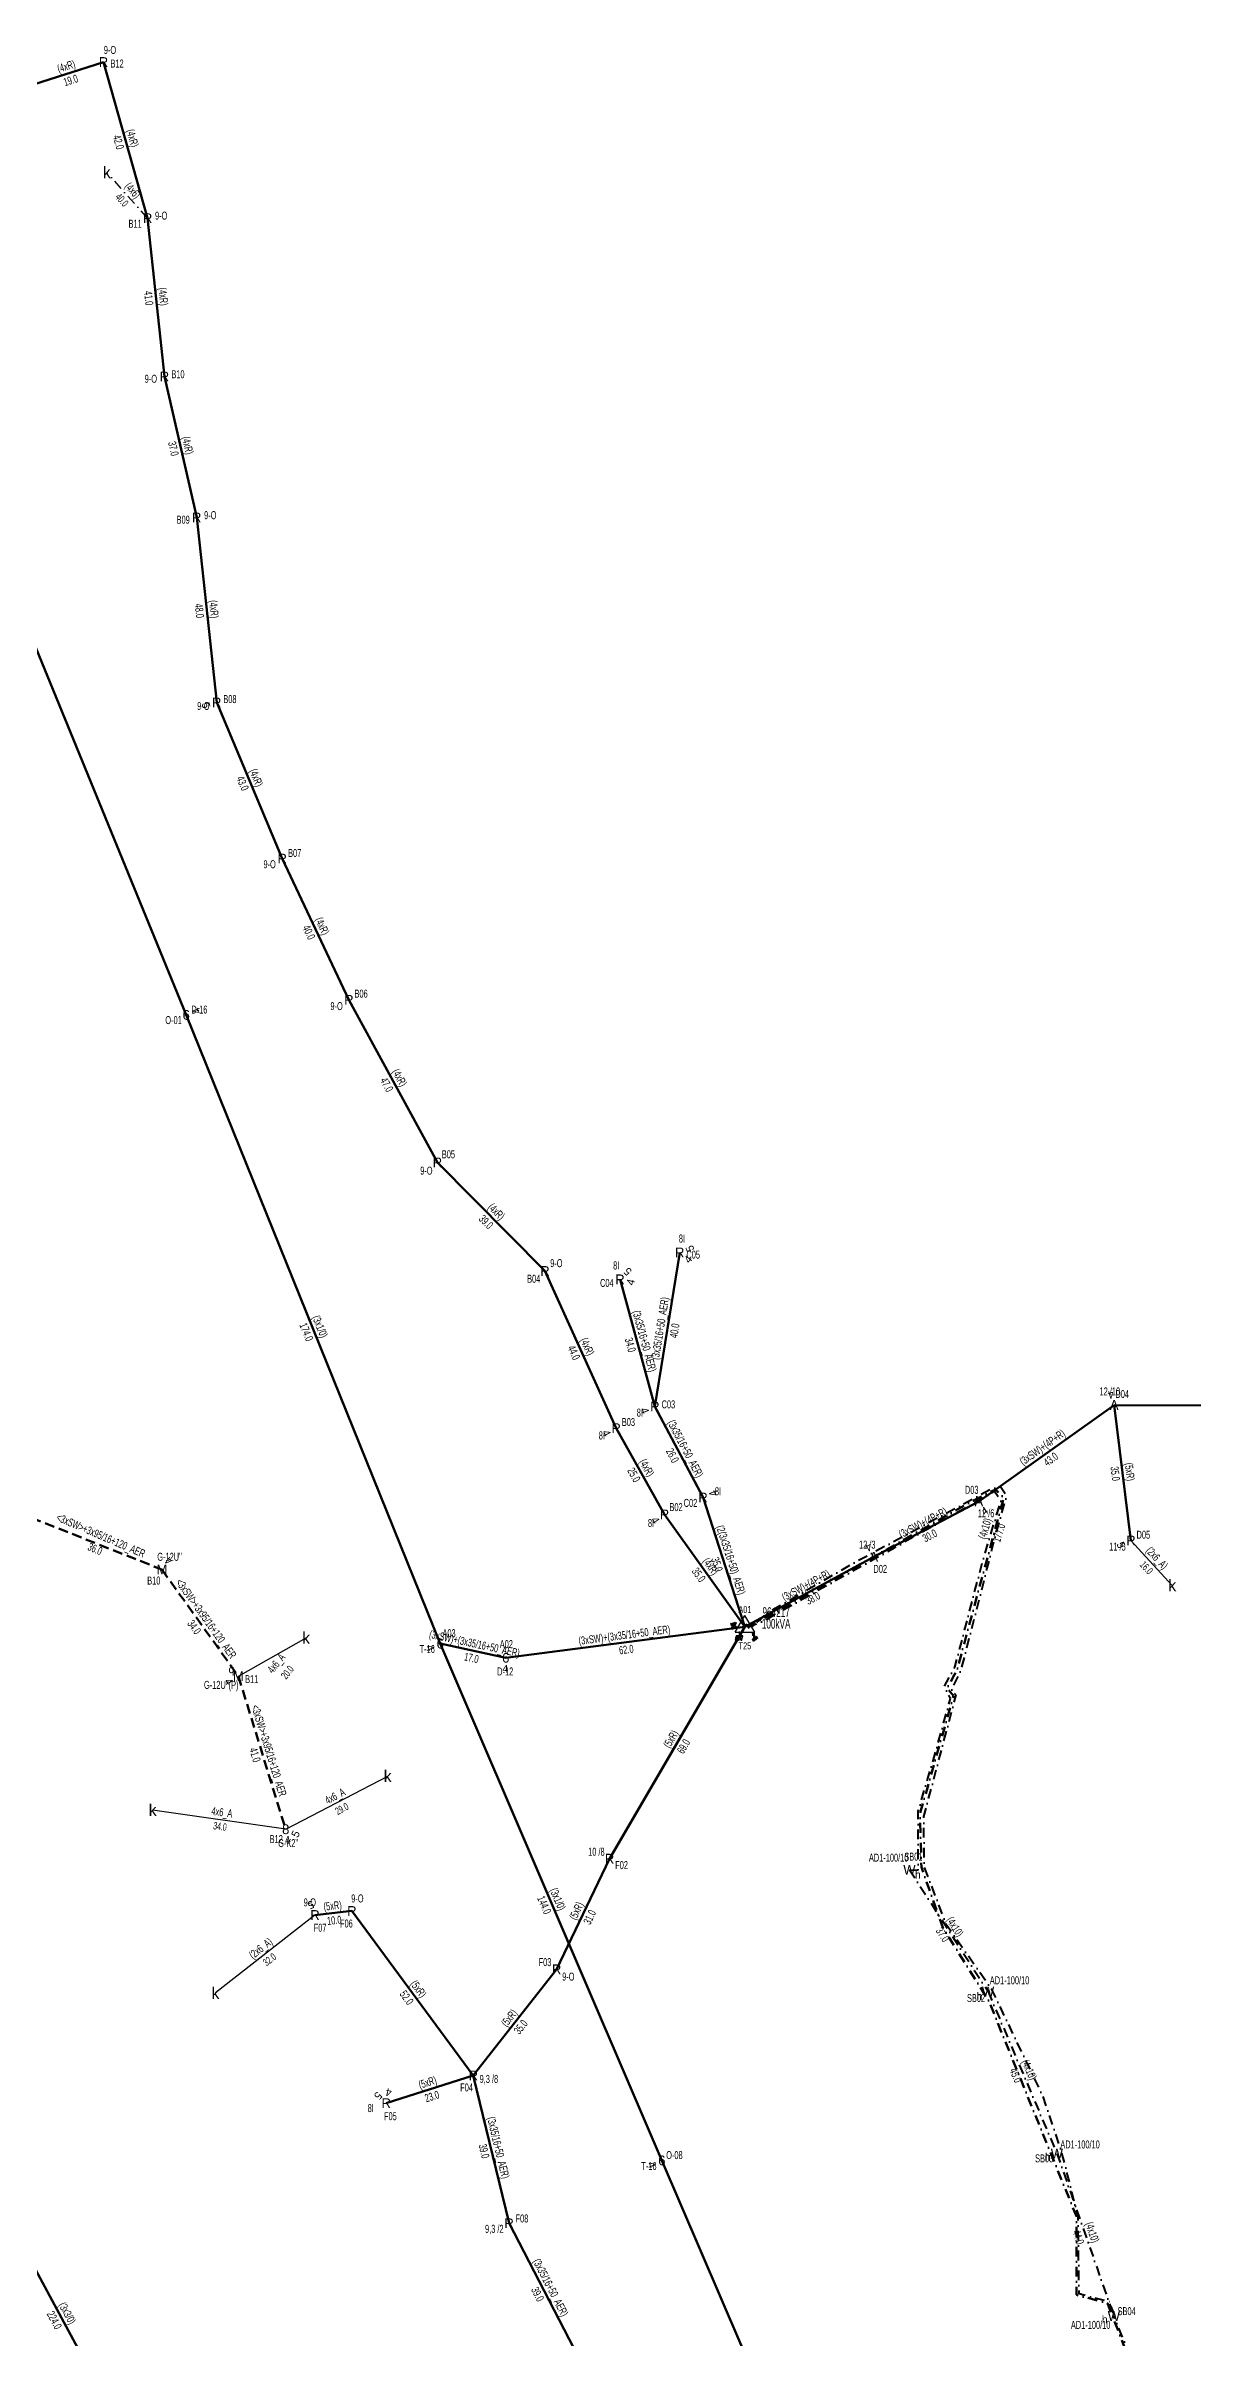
# Model space of a CAD drawing. Header units: millimetres. Extents: x 547575 to 550077, y 4149016 to 4153735.
# Drawn here: x 549268 to 549562, y 4151148 to 4151735 of the extents above; entities that cross this region are included whole.
import ezdxf
from ezdxf.enums import TextEntityAlignment as Align

# ---------------------------------------------------------------- set-up
doc = ezdxf.new("R2010")
doc.units = ezdxf.units.MM
doc.linetypes.add('DASHDOT', pattern=[5, 2.5, -1.25, 0, -1.25])
doc.linetypes.add('DASHED', pattern=[3.75, 2.5, -1.25])
for name, color, linetype, lineweight in [('DIREK_AG_MEVCUT', 120, 'Continuous', 25), ('DIREK_AYD_MEVCUT', 190, 'Continuous', 25), ('DIREK_ENH_MEVCUT', 6, 'Continuous', 25), ('DIREK_OG_MEVCUT', 16, 'Continuous', 25), ('DIREK_OG_YENI', 10, 'Continuous', 25), ('HAT_ABONE_HAVAI_MEVCUT', 56, 'Continuous', 30), ('HAT_ABONE_HAVAI_YENI', 30, 'Continuous', 30), ('HAT_ABONE_YERALTI_MEVCUT', 56, 'DASHDOT', 30), ('HAT_AG_HAVAI_MEVCUT', 126, 'Continuous', 50), ('HAT_AYD_YERALTI_MEVCUT', 150, 'DASHDOT', 40), ('HAT_BOX_YERALTI_MEVCUT', 192, 'DASHDOT', 50), ('HAT_ENH_HAVAI_MEVCUT', 6, 'Continuous', 70), ('HAT_OG_HAVAI_ILERDE', 1, 'DASHED', 70), ('HAT_OG_HAVAI_MEVCUT', 48, 'Continuous', 70), ('KOFRE_ABONE_MEVCUT', 6, 'Continuous', 25), ('KOFRE_AG_MEVCUT', 6, 'Continuous', 25), ('TRAFO_MEVCUT', 5, 'Continuous', 30), ('TRAFO_TADILAT_BYSK', 5, 'Continuous', 30)]:
    doc.layers.add(name, color=color, linetype=linetype, lineweight=lineweight)
doc.styles.add('Direk', font='B_CAD')
doc.styles.get("Standard").update_dxf_attribs({"font": 'Arial'})

# ---------------------------------------------------------------- blocks, each defined once
blk = doc.blocks.new('MEV_DIREK')
h = blk.add_hatch(color=32)
h.paths.add_polyline_path([(-2.14, 0.97), (-2.35, 1.09), (-3.31, -0.55), (-3.09, -0.67), (-2.67, 0.06), (-1.89, -0.39), (-1.79, -0.22), (-2.56, 0.23)])
h.paths.add_polyline_path([(-3.46, -0.17), (-3.33, -0.25), (-2.61, 0.99), (-2.74, 1.06)])
h.paths.add_polyline_path([(-3.54, 0.29), (-3.41, 0.22), (-3.05, 0.82), (-3.18, 0.9)])
h.paths.add_polyline_path([(-3.58, 0.81), (-3.66, 0.68), (-3.53, 0.61), (-3.45, 0.74)])
h.paths.add_polyline_path([(-1.51, -2.34), (-2.26, -2.33), (-2.52, -3.47), (-2.42, -3.47), (-2.21, -2.53), (-1.91, -2.54), (-2.12, -3.47), (-2.02, -3.47), (-1.81, -2.54), (-1.51, -2.54), (-1.72, -3.47), (-1.62, -3.48), (-1.41, -2.54), (-1.11, -2.54), (-1.32, -3.48), (-1.22, -3.48), (-1.01, -2.54), (-0.71, -2.55), (-0.92, -3.48), (-0.82, -3.48), (-0.56, -2.35), (-1.31, -2.34), (-1.31, -1.44), (-1.51, -1.44)])
at = {"layer": 'TRAFO_MEVCUT'}
for points in [[(2.35, -1.57), (2.12, -1.92), (2.08, -1.44), (1.94, -1.44), (2.01, -2.32), (2.25, -1.96), (2.31, -2.67), (2.1, -2.67), (2.39, -2.87), (2.4, -2.86), (2.64, -2.49), (2.45, -2.63)], [(2.35, -1.57), (2.12, -1.92), (2.08, -1.44), (1.94, -1.44), (2.01, -2.32), (2.25, -1.96), (2.31, -2.67), (2.1, -2.67), (2.39, -2.87), (1.98, -3.19), (2.2, -3.79), (2.26, -3.74), (2.08, -3.26), (2.26, -3.13), (2.44, -3.6), (2.49, -3.56), (2.32, -3.08), (2.49, -2.94), (2.67, -3.42), (2.73, -3.38), (2.55, -2.9), (2.73, -2.76), (2.91, -3.24), (2.97, -3.2), (2.79, -2.72), (2.97, -2.58), (3.15, -3.06), (3.21, -3.01), (2.98, -2.42), (2.4, -2.86), (2.64, -2.49), (2.45, -2.63)], [(2.97, -2.58), (3.15, -3.06), (3.21, -3.01), (2.98, -2.42), (2.4, -2.86), (2.64, -2.49), (2.45, -2.63), (2.35, -1.57), (2.12, -1.92), (2.08, -1.44), (1.94, -1.44), (2.01, -2.32), (2.25, -1.96), (2.31, -2.67), (2.1, -2.67), (2.39, -2.87), (1.98, -3.19), (2.2, -3.79), (2.26, -3.74), (2.08, -3.26), (2.26, -3.13), (2.44, -3.6), (2.49, -3.56), (2.32, -3.08), (2.49, -2.94), (2.67, -3.42), (2.73, -3.38), (2.55, -2.9), (2.73, -2.76), (2.91, -3.24), (2.97, -3.2), (2.79, -2.72)]]:
    blk.add_hatch(color=32, dxfattribs=at).paths.add_polyline_path(points)
at = {"layer": 'TRAFO_MEVCUT', "linetype": 'Continuous'}
for p, q in [((-2.5, -1.44), (0, 2.89)), ((2.5, -1.44), (0, 2.89)), ((-2.5, -1.44), (2.5, -1.44))]:
    blk.add_line(p, q, dxfattribs=at)
at = {"layer": 'TRAFO_MEVCUT', "color": 32, "flags": 128}
blk.add_lwpolyline([(1.94, -1.44), (2.08, -1.44), (2.12, -1.92), (2.35, -1.57), (2.45, -2.63), (2.64, -2.49), (2.4, -2.86), (2.98, -2.42), (3.21, -3.01), (3.15, -3.06), (2.97, -2.58), (2.79, -2.72), (2.97, -3.2), (2.91, -3.24), (2.73, -2.76), (2.55, -2.9), (2.73, -3.38), (2.67, -3.42), (2.49, -2.94), (2.32, -3.08), (2.49, -3.56), (2.44, -3.6), (2.26, -3.13), (2.08, -3.26), (2.26, -3.74), (2.2, -3.79), (1.98, -3.19), (2.39, -2.87), (2.1, -2.67), (2.31, -2.67), (2.25, -1.96), (2.01, -2.32), (1.94, -1.44)], dxfattribs=at)
at = {"layer": 'TRAFO_TADILAT_BYSK', "color": 32, "flags": 128}
for points in [[(-3.53, 0.61), (-3.45, 0.74), (-3.58, 0.81), (-3.66, 0.68), (-3.53, 0.61)], [(-3.41, 0.22), (-3.05, 0.82), (-3.18, 0.9), (-3.54, 0.29), (-3.41, 0.22)], [(-3.33, -0.25), (-2.61, 0.99), (-2.74, 1.06), (-3.46, -0.17), (-3.33, -0.25)], [(-1.79, -0.22), (-2.56, 0.23), (-2.14, 0.97), (-2.35, 1.09), (-3.31, -0.55), (-3.09, -0.67), (-2.67, 0.06), (-1.89, -0.39), (-1.79, -0.22)], [(-1.31, -1.44), (-1.51, -1.44), (-1.51, -2.34), (-2.26, -2.33), (-2.52, -3.47), (-2.42, -3.47), (-2.21, -2.53), (-1.91, -2.54), (-2.12, -3.47), (-2.02, -3.47), (-1.81, -2.54), (-1.51, -2.54), (-1.72, -3.47), (-1.62, -3.48), (-1.41, -2.54), (-1.11, -2.54), (-1.32, -3.48), (-1.22, -3.48), (-1.01, -2.54), (-0.71, -2.55), (-0.92, -3.48), (-0.82, -3.48), (-0.56, -2.35), (-1.31, -2.34), (-1.31, -1.44)]]:
    blk.add_lwpolyline(points, dxfattribs=at)

msp = doc.modelspace()

# ---------------------------------------------------------------- linework, layer by layer
at = {"layer": 'HAT_ABONE_HAVAI_MEVCUT'}
for p, q in [((549546.02, 4151352.236), (549556.615, 4151340.712)), ((549337.083, 4151256.276), (549311.591, 4151236.306))]:
    msp.add_line(p, q, dxfattribs=at)
at = {"layer": 'HAT_ABONE_HAVAI_YENI'}
for p, q in [((549317.469801, 4151317.471445), (549334.8, 4151327.25)), ((549329.591835, 4151278.257187), (549355.7, 4151291.85)), ((549329.591835, 4151278.257187), (549295.52, 4151283.18))]:
    msp.add_line(p, q, dxfattribs=at)
at = {"layer": 'HAT_ABONE_YERALTI_MEVCUT', "flags": 128}
msp.add_lwpolyline([(549294.235, 4151690.942), (549283.779, 4151702.692)], dxfattribs=at)
at = {"layer": 'HAT_AG_HAVAI_MEVCUT'}
for p, q in [((549264.983, 4151725.206), (549282.929, 4151730.95)), ((549294.235, 4151690.942), (549282.929, 4151730.95)), ((549294.235, 4151690.942), (549298.545, 4151650.398)), ((549306.79, 4151614.291), (549298.545, 4151650.398)), ((549311.915, 4151566.883), (549306.79, 4151614.291)), ((549328.697, 4151526.9), (549311.915, 4151566.883)), ((549328.697, 4151526.9), (549345.774, 4151490.717)), ((549345.774, 4151490.717), (549368.444, 4151449.061)), ((549395.981, 4151421.257), (549368.444, 4151449.061)), ((549430.472, 4151426.007), (549424.122, 4151386.515)), ((549414.222, 4151380.988), (549395.981, 4151421.257)), ((549415.195, 4151419.116), (549424.122, 4151386.515)), ((549436.459, 4151363.211), (549424.122, 4151386.515)), ((549541.723, 4151386.924), (549546.02, 4151352.236)), ((549414.222, 4151380.988), (549426.59, 4151358.904)), ((549436.459, 4151363.211), (549447.173, 4151330.138)), ((549426.59, 4151358.904), (549447.173, 4151330.138)), ((549412.502, 4151270.711), (549447.173, 4151330.138)), ((549412.502, 4151270.711), (549398.958, 4151242.362)), ((549337.083, 4151256.276), (549346.534, 4151257.311)), ((549377.622, 4151215.159), (549346.534, 4151257.311)), ((549398.958, 4151242.362), (549377.622, 4151215.159)), ((549355.333, 4151208.083), (549377.622, 4151215.159)), ((549386.801, 4151177.315), (549377.622, 4151215.159)), ((549404.736, 4151142.691), (549386.801, 4151177.315))]:
    msp.add_line(p, q, dxfattribs=at)
at = {"layer": 'HAT_AYD_YERALTI_MEVCUT', "flags": 128}
for points in [[(549541.898, 4151153.654), (549540.528, 4151157.189), (549532.732, 4151159.267), (549532.47, 4151179.251), (549528.319, 4151195.473), (549523.442, 4151209.98), (549510.489, 4151237.04), (549498.845, 4151253.624), (549493.081, 4151268.679), (549492.987, 4151281.511), (549501.249, 4151312.653), (549500.043, 4151313.758), (549502.617, 4151319.274), (549511.18, 4151352.785), (549514.181, 4151363.615), (549512.613, 4151365.991), (549510.261, 4151365.375), (549475.038, 4151346.411), (549452.777, 4151333.553), (549448.325, 4151329.562), (549447.392, 4151330.825), (549447.228, 4151330.416)], [(549489.296, 4151267.881), (549491.535993, 4151267.751034), (549491.535993, 4151282.894854), (549495.364272, 4151295.817138), (549499.819621, 4151311.748976), (549498.21285, 4151314.88218), (549500.944361, 4151319.742664), (549508.091391, 4151347.088046), (549512.74708, 4151362.380658), (549511.10014, 4151364.750646), (549485.327775, 4151350.272156), (549452.74524, 4151332.018067), (549450.273285, 4151330.874788), (549448.29572, 4151330.071402), (549447.173, 4151330.138)], [(549489.296, 4151267.881), (549509.446, 4151236.65)], [(549509.446, 4151236.65), (549527.06, 4151195.21)], [(549527.06, 4151195.21), (549541.652, 4151153.558)], [(549560.088, 4151116.378), (549546.291, 4151142.319), (549541.652, 4151153.558)]]:
    msp.add_lwpolyline(points, dxfattribs=at)
at = {"layer": 'HAT_BOX_YERALTI_MEVCUT', "flags": 128}
msp.add_lwpolyline([(549666.906, 4150853.225), (549667.569412, 4150852.204528), (549671.333034, 4150853.56007), (549688.312878, 4150862.280311), (549690.836681, 4150861.32917), (549689.202601, 4150869.991161), (549676.680121, 4150891.276676), (549642.834953, 4150947.927885), (549628.799125, 4150974.9284), (549615.060479, 4151003.054162), (549599.069654, 4151035.86033), (549569.349771, 4151093.945719), (549545.959796, 4151141.552242), (549539.979464, 4151156.822995), (549532.10011, 4151158.955752), (549532.040867, 4151179.157705), (549509.598628, 4151234.285414), (549497.874782, 4151253.04632), (549492.365159, 4151268.568055), (549492.013248, 4151282.237714), (549500.602525, 4151312.436711), (549498.943714, 4151314.391739), (549500.780255, 4151317.709362), (549501.547864, 4151319.298438), (549513.453955, 4151363.244456), (549511.321197, 4151365.31797), (549505.159898, 4151362.178077), (549453.519852, 4151332.976565), (549447.173, 4151330.138)], dxfattribs=at)
at = {"layer": 'HAT_ENH_HAVAI_MEVCUT'}
for p, q in [((549304.109849, 4151486.855643), (549214.457, 4151705.78)), ((549369.158177, 4151325.798514), (549304.109849, 4151486.855643)), ((549369.158177, 4151325.798514), (549425.905483, 4151193.406891)), ((549219.021558, 4151251.826673), (549324.998521, 4151054.947596)), ((549507.627216, 4151003.010009), (549425.905483, 4151193.406891))]:
    msp.add_line(p, q, dxfattribs=at)
at = {"layer": 'HAT_OG_HAVAI_ILERDE'}
for p, q in [((549264.484702, 4151358.049627), (549297.894, 4151344.772)), ((549297.894, 4151344.772), (549317.469801, 4151317.471445)), ((549317.469801, 4151317.471445), (549329.591835, 4151278.257187))]:
    msp.add_line(p, q, dxfattribs=at)
at = {"layer": 'HAT_OG_HAVAI_MEVCUT'}
for p, q in [((549541.723, 4151386.924), (549507.078, 4151362.22)), ((549541.723, 4151386.924), (549595.478, 4151386.779)), ((549507.078, 4151362.22), (549480.171, 4151348.028)), ((549480.171, 4151348.028), (549447.173, 4151330.138)), ((549385.941017, 4151322.172374), (549369.158177, 4151325.798514)), ((549385.941017, 4151322.172374), (549447.173, 4151330.138))]:
    msp.add_line(p, q, dxfattribs=at)

# ---------------------------------------------------------------- block references
at = {"layer": 'TRAFO_MEVCUT', "linetype": 'ByBlock'}
msp.add_blockref('MEV_DIREK', (549447.173, 4151330.138), dxfattribs=at)

# ---------------------------------------------------------------- texts
at = {"layer": 'DIREK_AG_MEVCUT', "linetype": 'ByBlock', "style": 'Direk'}
for p in [(549282.929, 4151730.95), (549294.235, 4151690.942), (549298.545, 4151650.398), (549306.79, 4151614.291), (549311.915, 4151566.883), (549328.697, 4151526.9), (549345.774, 4151490.717), (549368.444, 4151449.061), (549430.472, 4151426.007), (549395.981, 4151421.257), (549415.195, 4151419.116), (549424.122, 4151386.515), (549414.222, 4151380.988), (549426.59, 4151358.904), (549436.459, 4151363.211), (549546.02, 4151352.236), (549412.502, 4151270.711), (549337.083, 4151256.276), (549346.534, 4151257.311), (549398.958, 4151242.362), (549377.622, 4151215.159), (549355.333, 4151208.083), (549386.801, 4151177.315)]:
    msp.add_text('R', height=2.5, dxfattribs=at).set_placement(p, align=Align.MIDDLE_CENTER)
at = {"layer": 'DIREK_AG_MEVCUT', "linetype": 'ByBlock', "width": 0.53}
for s, p in [('9-O', (549284.592454, 4151734.047674)), ('B12', (549286.408344, 4151730.570305)), ('B11', (549291.034283, 4151689.525876)), ('9-O', (549297.704302, 4151691.611588)), ('9-O', (549295.059628, 4151649.816909)), ('B10', (549301.997347, 4151650.973585)), ('B09', (549303.338166, 4151613.712344)), ('9-O', (549310.274849, 4151614.87519)), ('9-O', (549308.494195, 4151566.000258)), ('B08', (549315.303982, 4151567.75753)), ('9-O', (549325.471702, 4151525.462834)), ('B07', (549331.893978, 4151528.324547)), ('9-O', (549342.626015, 4151489.119196)), ('B06', (549348.894995, 4151492.301105)), ('B05', (549371.252414, 4151451.149735)), ('9-O', (549365.613732, 4151446.956011)), ('8I', (549431.045266, 4151429.572261)), ('C05', (549433.927614, 4151425.451365)), ('B04', (549393.09817, 4151419.272236)), ('9-O', (549398.886858, 4151423.257618)), ('C04', (549411.81927, 4151418.191637)), ('8I', (549414.221844, 4151422.669923)), ('B03', (549417.345772, 4151382.566623)), ('8I', (549420.263194, 4151384.986794)), ('C03', (549427.575192, 4151387.085495)), ('8I', (549410.540994, 4151379.127774)), ('B02', (549429.544564, 4151360.780313)), ('C02', (549433.235401, 4151361.847766)), ('8I', (549440.276019, 4151364.825186)), ('8I', (549423.136935, 4151356.71111)), ('D05', (549549.196496, 4151353.70565)), ('11 /5', (549542.562279, 4151350.636237)), ('10 /8', (549409.144419, 4151272.488627)), ('F02', (549415.595226, 4151269.073332)), ('9-O', (549335.75787, 4151259.529279)), ('9-O', (549347.944631, 4151260.529027)), ('F06', (549345.12884, 4151254.105454)), ('F07', (549338.4033, 4151253.034579)), ('F03', (549395.984093, 4151244.207502)), ('9-O', (549401.956413, 4151240.501291)), ('9,3 /8', (549381.615956, 4151214.292766)), ('8I', (549351.361574, 4151206.822207)), ('F04', (549375.905077, 4151212.109053)), ('F05', (549356.392044, 4151204.747071)), ('F08', (549390.079165, 4151178.541228)), ('9,3 /2', (549383.001884, 4151175.893905))]:
    msp.add_text(s, height=2.05, dxfattribs=at).set_placement(p, align=Align.MIDDLE_CENTER)
at = {"layer": 'DIREK_AG_MEVCUT', "color": 32, "linetype": 'ByBlock', "style": 'Direk'}
msp.add_text('5', height=2, rotation=284.469562, dxfattribs=at).set_placement((549309.203815, 4151566.183376), align=Align.MIDDLE_CENTER)
at = {"layer": 'DIREK_AG_MEVCUT', "color": 32, "style": 'Direk'}
for s, rotation, p in [('5', 470.86548, (549433.088374, 4151427.00429)), ('4', 410.86548, (549432.643866, 4151424.239799)), ('5', 495.313694, (549417.164029, 4151421.106709)), ('4', 435.313694, (549417.903519, 4151418.406125)), ('4', 291.605087, (549421.518717, 4151385.48402)), ('4', 296.810118, (549411.722983, 4151379.725102)), ('4', 112.923107, (549439.03788, 4151364.301587)), ('4', 302.417832, (549424.226349, 4151357.402949)), ('5', 294.828283, (549543.478803, 4151351.06028)), ('5', 202.162115, (549336.02676, 4151258.869137)), ('5', 227.612874, (549353.264901, 4151209.970582)), ('4', 167.612874, (549355.933644, 4151210.817817))]:
    msp.add_text(s, height=2, rotation=rotation, dxfattribs=at).set_placement(p, align=Align.MIDDLE_CENTER)
at = {"layer": 'DIREK_AYD_MEVCUT', "linetype": 'ByBlock', "width": 0.53}
for s, p in [('AD1-100/10', (549483.981716, 4151270.979629)), ('SB01', (549490.306618, 4151271.231918)), ('AD1-100/10', (549514.934494, 4151239.559543)), ('SB02', (549506.353644, 4151235.01069)), ('AD1-100/10', (549532.993133, 4151197.507427)), ('SB03', (549523.796147, 4151193.946171)), ('SB04', (549544.922415, 4151154.804751)), ('AD1-100/10', (549535.701561, 4151151.289568))]:
    msp.add_text(s, height=2.05, dxfattribs=at).set_placement(p, align=Align.MIDDLE_CENTER)
at = {"layer": 'DIREK_AYD_MEVCUT', "linetype": 'ByBlock', "style": 'Direk'}
for p in [(549489.296, 4151267.881), (549509.446, 4151236.65), (549527.06, 4151195.21), (549541.652, 4151153.558)]:
    msp.add_text('W', height=2.5, dxfattribs=at).set_placement(p, align=Align.MIDDLE_CENTER)
at = {"layer": 'DIREK_AYD_MEVCUT', "color": 40, "linetype": 'ByBlock', "style": 'Direk'}
for p in [(549491.45569, 4151266.621738), (549507.237175, 4151235.479064), (549524.728676, 4151194.307265), (549539.315989, 4151152.667464)]:
    msp.add_text('h', height=2, dxfattribs=at).set_placement(p, align=Align.MIDDLE_CENTER)
at = {"layer": 'DIREK_ENH_MEVCUT', "width": 0.53}
for s, p in [('D-16', (549307.483804, 4151488.22782)), ('O-01', (549300.867721, 4151485.537081)), ('T-16', (549365.833147, 4151324.414625)), ('A03', (549371.412588, 4151328.475757)), ('A02', (549386.086974, 4151325.669329)), ('D-12', (549385.794801, 4151318.669233)), ('O-08', (549429.122079, 4151194.786569)), ('T-16', (549422.59601, 4151191.987375))]:
    msp.add_text(s, height=2.05, dxfattribs=at).set_placement(p, align=Align.MIDDLE_CENTER)
at = {"layer": 'DIREK_ENH_MEVCUT', "style": 'Direk'}
for p in [(549304.109849, 4151486.855643), (549369.158177, 4151325.798514), (549385.941017, 4151322.172374), (549425.905483, 4151193.406891)]:
    msp.add_text('6', height=2.5, dxfattribs=at).set_placement(p, align=Align.MIDDLE_CENTER)
at = {"layer": 'DIREK_ENH_MEVCUT', "color": 32, "style": 'Direk'}
for rotation, p in [(112.131409, (549306.703551, 4151487.910493)), (292.597251, (549366.573136, 4151324.722611)), (357.609949, (549385.824251, 4151319.37481)), (293.215701, (549423.332207, 4151192.303148))]:
    msp.add_text('4', height=2, rotation=rotation, dxfattribs=at).set_placement(p, align=Align.MIDDLE_CENTER)
at = {"layer": 'DIREK_OG_MEVCUT', "linetype": 'ByBlock', "width": 0.53}
for s, p in [('12 /10', (549540.61367, 4151390.406639)), ('D04', (549543.792245, 4151389.746805)), ('D03', (549505.241437, 4151365.199436)), ('12 /6', (549508.939427, 4151359.200227)), ('12 /3', (549478.500314, 4151351.152076)), ('D02', (549481.821529, 4151344.941618))]:
    msp.add_text(s, height=2.05, dxfattribs=at).set_placement(p, align=Align.MIDDLE_CENTER)
at = {"layer": 'DIREK_OG_MEVCUT', "color": 32, "linetype": 'ByBlock', "style": 'Direk'}
for rotation, p in [(197.668319, (549540.873183, 4151389.591922)), (391.650216, (549508.54725, 4151359.836451)), (208.13688, (549478.850577, 4151350.497106))]:
    msp.add_text('4', height=2, rotation=rotation, dxfattribs=at).set_placement(p, align=Align.MIDDLE_CENTER)
at = {"layer": 'DIREK_OG_MEVCUT', "linetype": 'ByBlock', "style": 'Direk'}
for p in [(549541.723, 4151386.924), (549507.078, 4151362.22), (549480.171, 4151348.028)]:
    msp.add_text('A', height=2.5, dxfattribs=at).set_placement(p, align=Align.MIDDLE_CENTER)
at = {"layer": 'DIREK_OG_YENI', "width": 0.53}
for s, p in [("G-12U''", (549299.855039, 4151348.048626)), ('B10', (549295.811879, 4151341.958679)), ("G-12U''(P)", (549313.074506, 4151315.233794)), ('B11', (549320.884728, 4151316.704455)), ('B12', (549327.166842, 4151275.733418)), ("G-K2''", (549330.228151, 4151274.710133))]:
    msp.add_text(s, height=2.05, dxfattribs=at).set_placement(p, align=Align.MIDDLE_CENTER)
at = {"layer": 'DIREK_OG_YENI', "style": 'Direk'}
for s, p in [('M', (549297.894, 4151344.772)), ('M', (549317.469801, 4151317.471445)), ('8', (549329.591835, 4151278.257187))]:
    msp.add_text(s, height=2.5, dxfattribs=at).set_placement(p, align=Align.MIDDLE_CENTER)
at = {"layer": 'DIREK_OG_YENI', "color": 32, "style": 'Direk'}
for s, rotation, p in [('4', 143.495089, (549299.559697, 4151347.022656)), ('4', 299.274621, (549315.027401, 4151316.102256)), ('5', 424.197094, (549332.112665, 4151277.038413)), ('4', 370.170284, (549330.086242, 4151275.501183))]:
    msp.add_text(s, height=2, rotation=rotation, dxfattribs=at).set_placement(p, align=Align.MIDDLE_CENTER)
at = {"layer": 'DIREK_OG_YENI', "color": 4, "style": 'Direk'}
msp.add_text('q', height=2, dxfattribs=at).set_placement((549315.702034, 4151319.239212), align=Align.MIDDLE_CENTER)
at = {"layer": 'HAT_ABONE_HAVAI_MEVCUT', "lineweight": 30, "width": 0.53}
for rotation, p in [(312.594986, (549551.943233, 4151347.04929, 274778.3075)), (398.074546, (549323.812817, 4151246.960128, 274655.7955))]:
    msp.add_text('(2x6_A)', height=2.05, rotation=rotation, dxfattribs=at).set_placement(p, align=Align.CENTER)
for s, rotation, p in [('16.0', 312.594986, (549550.691767, 4151345.89871, 274778.3075)), ('32.0', 398.074546, (549324.861183, 4151245.621872, 274655.7955))]:
    msp.add_text(s, height=1.9, rotation=rotation, dxfattribs=at).set_placement(p, align=Align.TOP_CENTER)
at = {"layer": 'HAT_ABONE_HAVAI_YENI', "lineweight": 30, "width": 0.53}
for rotation, p in [(51.133675, (549327.95268, 4151320.10838, 274667.4)), (352.116663, (549313.135583, 4151281.598967, 274647.76)), (28.223905, (549342.707019, 4151285.84094, 274677.85))]:
    msp.add_text('4x6_A', height=2.05, rotation=rotation, dxfattribs=at).set_placement(p, align=Align.CENTER)
for s, rotation, p in [('20.0', 51.133675, (549329.27632, 4151319.04162, 274667.4)), ('29.0', 28.223905, (549343.510981, 4151284.34306, 274677.85)), ('34.0', 352.116663, (549312.902417, 4151279.915033, 274647.76))]:
    msp.add_text(s, height=1.9, rotation=rotation, dxfattribs=at).set_placement(p, align=Align.TOP_CENTER)
at = {"layer": 'HAT_ABONE_YERALTI_MEVCUT', "lineweight": 30, "width": 0.53}
msp.add_text('40.0', height=1.9, rotation=311.665001, dxfattribs=at).set_placement((549288.372012, 4151696.251942), align=Align.TOP_CENTER)
msp.add_text('(4x6)', height=2.05, rotation=311.665001, dxfattribs=at).set_placement((549289.641988, 4151697.382058), align=Align.CENTER)
at = {"layer": 'HAT_AG_HAVAI_MEVCUT', "lineweight": 30, "width": 0.53}
for s, rotation, p in [('(4xR)', 17.748379, (549273.696888, 4151728.887544, 274641.4645)), ('(4xR)', 285.779946, (549289.399966, 4151711.177152, 274641.4645)), ('(4xR)', 276.067997, (549297.235238, 4151670.759852, 274649.2725)), ('(4xR)', 282.862894, (549303.49617, 4151632.533726, 274649.2725)), ('(4xR)', 276.169949, (549310.197576, 4151590.678356, 274653.395)), ('(4xR)', 292.769176, (549321.089761, 4151547.220467, 274655.9575)), ('(4xR)', 295.265529, (549338.004189, 4151509.171292, 274672.887)), ('(4xR)', 298.555886, (549357.855599, 4151470.295313, 274684.222)), ('(4xR)', 314.723571, (549382.816434, 4151435.757134, 274684.222)), ('(3x35/16+50_AER)', 285.313694, (549420.47832, 4151403.039988, 274712.061)), ('(3x35/16+50_AER)', 440.86548, (549426.457779, 4151406.39594, 274712.061)), ('(4xR)', 294.369515, (549405.875768, 4151401.473227, 274697.9905)), ('(3x35/16+50_AER)', 297.89648, (549431.041725, 4151375.260694, 274712.061)), ('(4xR)', 299.250722, (549421.147616, 4151370.361337, 274713.295)), ('(5xR)', 277.061581, (549544.715052, 4151369.684496, 274773.01)), ('(2(3x35/16+50)_AER)', 287.949734, (549442.624628, 4151346.936455, 274723.5865)), ('(4xR)', 305.584941, (549437.572766, 4151345.015623, 274723.5865)), ('(5xR)', 59.739786, (549429.103316, 4151300.852839, 274723.5865)), ('(5xR)', 6.249683, (549341.715968, 4151257.638448, 274673.267)), ('(5xR)', 424.463425, (549404.963036, 4151256.902924, 274699.479)), ('(5xR)', 306.409567, (549362.762075, 4151236.73952, 274673.267)), ('(5xR)', 411.892014, (549387.621178, 4151229.285074, 274688.811)), ('(5xR)', 17.612874, (549366.220304, 4151212.431154, 274688.811)), ('(3x35/16+50_AER)', 283.633711, (549383.037549, 4151196.437357, 274688.811)), ('(3x35/16+50_AER)', 297.383854, (549396.523253, 4151160.393957, 274693.4005))]:
    msp.add_text(s, height=2.05, rotation=rotation, dxfattribs=at).set_placement(p, align=Align.CENTER)
for s, rotation, p in [('19.0', 17.748379, (549274.215112, 4151727.268456, 274641.4645)), ('42.0', 285.779946, (549287.764034, 4151710.714848, 274641.4645)), ('41.0', 276.067997, (549295.544762, 4151670.580148, 274649.2725)), ('37.0', 282.862894, (549301.83883, 4151632.155274, 274649.2725)), ('48.0', 276.169949, (549308.507424, 4151590.495644, 274653.395)), ('43.0', 292.769176, (549319.522239, 4151546.562533, 274655.9575)), ('40.0', 295.265529, (549336.466811, 4151508.445708, 274672.887)), ('47.0', 298.555886, (549356.362401, 4151469.482687, 274684.222)), ('39.0', 314.723571, (549381.608566, 4151434.560866, 274684.222)), ('40.0', 440.86548, (549428.136221, 4151406.12606, 274712.061)), ('44.0', 294.369515, (549404.327232, 4151400.771773, 274697.9905)), ('34.0', 285.313694, (549418.83868, 4151402.591012, 274712.061)), ('26.0', 297.89648, (549429.539275, 4151374.465306, 274712.061)), ('25.0', 299.250722, (549419.664384, 4151369.530663, 274713.295)), ('35.0', 277.061581, (549543.027948, 4151369.475504, 274773.01)), ('35.0', 305.584941, (549436.190234, 4151344.026377, 274723.5865)), ('35.0', 287.949734, (549441.007372, 4151346.412545, 274723.5865)), ('69.0', 59.739786, (549430.571684, 4151299.996161, 274723.5865)), ('10.0', 6.249683, (549341.901032, 4151255.948552, 274673.267)), ('31.0', 424.463425, (549406.496964, 4151256.170076, 274699.479)), ('52.0', 306.409567, (549361.393925, 4151235.73048, 274673.267)), ('35.0', 411.892014, (549388.958822, 4151228.235926, 274688.811)), ('23.0', 17.612874, (549366.734696, 4151210.810846, 274688.811)), ('39.0', 283.633711, (549381.385451, 4151196.036643, 274688.811)), ('39.0', 297.383854, (549395.013747, 4151159.612043, 274693.4005))]:
    msp.add_text(s, height=2.05, rotation=rotation, dxfattribs=at).set_placement(p, align=Align.TOP_CENTER)
at = {"layer": 'HAT_AYD_YERALTI_MEVCUT', "lineweight": 30, "width": 0.53}
for rotation, p in [(73.067631, (549509.606084, 4151354.981908)), (302.829795, (549500.085242, 4151252.726323)), (293.027834, (549519.035268, 4151216.262502)), (289.306956, (549535.158197, 4151174.665035))]:
    msp.add_text('(4x10)', height=2.05, rotation=rotation, dxfattribs=at).set_placement(p, align=Align.CENTER)
for s, rotation, p in [('177.0', 73.067631, (549511.232387, 4151354.486796)), ('37.0', 302.829795, (549498.656758, 4151251.804677)), ('45.0', 293.027834, (549517.470732, 4151215.597498)), ('44.0', 289.306956, (549533.553803, 4151174.102965))]:
    msp.add_text(s, height=2.05, rotation=rotation, dxfattribs=at).set_placement(p, align=Align.TOP_CENTER)
at = {"layer": 'HAT_ENH_HAVAI_MEVCUT', "lineweight": 30, "width": 0.53}
for s, rotation, p in [('174.0', 291.992973, (549335.845868, 4151406.00876, 274652.054925)), ('144.0', 293.20153, (549396.750574, 4151259.267831, 274712.952742)), ('224.0', 298.292893, (549271.261584, 4151152.984253, 274662.499261))]:
    msp.add_text(s, height=2.05, rotation=rotation, dxfattribs=at).set_placement(p, align=Align.TOP_CENTER)
for s, rotation, p in [('(3x1/0)', 291.992973, (549337.422158, 4151406.645397, 274652.054925)), ('(3x1/0)', 293.20153, (549398.313086, 4151259.937574, 274712.952742)), ('(3x3/0)', 298.292893, (549272.758495, 4151153.790017, 274662.499261))]:
    msp.add_text(s, height=2.05, rotation=rotation, dxfattribs=at).set_placement(p, align=Align.CENTER)
at = {"layer": 'HAT_OG_HAVAI_ILERDE', "lineweight": 30, "width": 0.53}
for rotation, p in [(336.784545, (549281.854204, 4151352.577102, 274648.946974)), (305.641956, (549308.372648, 4151331.617257, 274658.734901)), (287.177587, (549324.342903, 4151298.115351, 274664.795917))]:
    msp.add_text('<3xSW>+3x95/16+120_AER', height=2.05, rotation=rotation, dxfattribs=at).set_placement(p, align=Align.CENTER)
for s, rotation, p in [('36.0', 336.784545, (549281.184082, 4151351.014752, 274648.946974)), ('34.0', 305.641956, (549306.991102, 4151330.626636, 274658.734901)), ('41.0', 287.177587, (549322.718733, 4151297.613282, 274664.795917))]:
    msp.add_text(s, height=2.05, rotation=rotation, dxfattribs=at).set_placement(p, align=Align.TOP_CENTER)
at = {"layer": 'HAT_OG_HAVAI_MEVCUT', "lineweight": 30, "width": 0.53}
for s, rotation, p in [('(3xSW)+(4P+R)', 395.491188, (549523.907009, 4151375.264074, 274753.539)), ('(3xSW)+(4P+R)', 387.809244, (549493.22795, 4151355.87583, 274740.0855)), ('(3xSW)+(4P+R)', 388.464515, (549463.266878, 4151339.830246, 274723.5865)), ('(3xSW)+(3x35/16+50_AER)', 347.807954, (549377.729107, 4151324.816272, 274684.579088)), ('(3xSW)+(3x35/16+50_AER)', 7.411944, (549416.447356, 4151326.998085, 274723.5865))]:
    msp.add_text(s, height=2.05, rotation=rotation, dxfattribs=at).set_placement(p, align=Align.CENTER)
for s, rotation, p in [('43.0', 395.491188, (549524.893991, 4151373.879926, 274753.539)), ('30.0', 387.809244, (549494.02105, 4151354.37217, 274740.0855)), ('38.0', 388.464515, (549464.077122, 4151338.335754, 274723.5865)), ('62.0', 7.411944, (549416.66666, 4151325.312289, 274723.5865)), ('17.0', 347.807954, (549377.370086, 4151323.154615, 274684.579088))]:
    msp.add_text(s, height=2.05, rotation=rotation, dxfattribs=at).set_placement(p, align=Align.TOP_CENTER)
at = {"layer": 'KOFRE_ABONE_MEVCUT', "linetype": 'ByBlock', "style": 'Direk'}
msp.add_text('k', height=3, dxfattribs=at).set_placement((549283.779, 4151702.692), align=Align.MIDDLE_CENTER)
at = {"layer": 'KOFRE_ABONE_MEVCUT', "style": 'Direk'}
for p in [(549556.615, 4151340.712), (549311.591, 4151236.306)]:
    msp.add_text('k', height=3, dxfattribs=at).set_placement(p, align=Align.MIDDLE_CENTER)
at = {"layer": 'KOFRE_AG_MEVCUT', "style": 'Direk'}
for p in [(549334.8, 4151327.25), (549355.7, 4151291.85), (549295.52, 4151283.18)]:
    msp.add_text('k', height=3, dxfattribs=at).set_placement(p, align=Align.MIDDLE_CENTER)
at = {"layer": 'TRAFO_MEVCUT', "linetype": 'ByBlock', "width": 0.6}
for s, height, p in [('A01', 1.8, (549447.173, 4151333.638)), ('100kVA', 2.5, (549455.173, 4151329.638)), ('964217', 2.5, (549455.173, 4151332.638))]:
    msp.add_text(s, height=height, dxfattribs=at).set_placement(p, align=Align.CENTER)
msp.add_text('T25', height=1.8, dxfattribs=at).set_placement((549447.173, 4151326.138), align=Align.TOP_CENTER)

doc.saveas('drawing.dxf')
